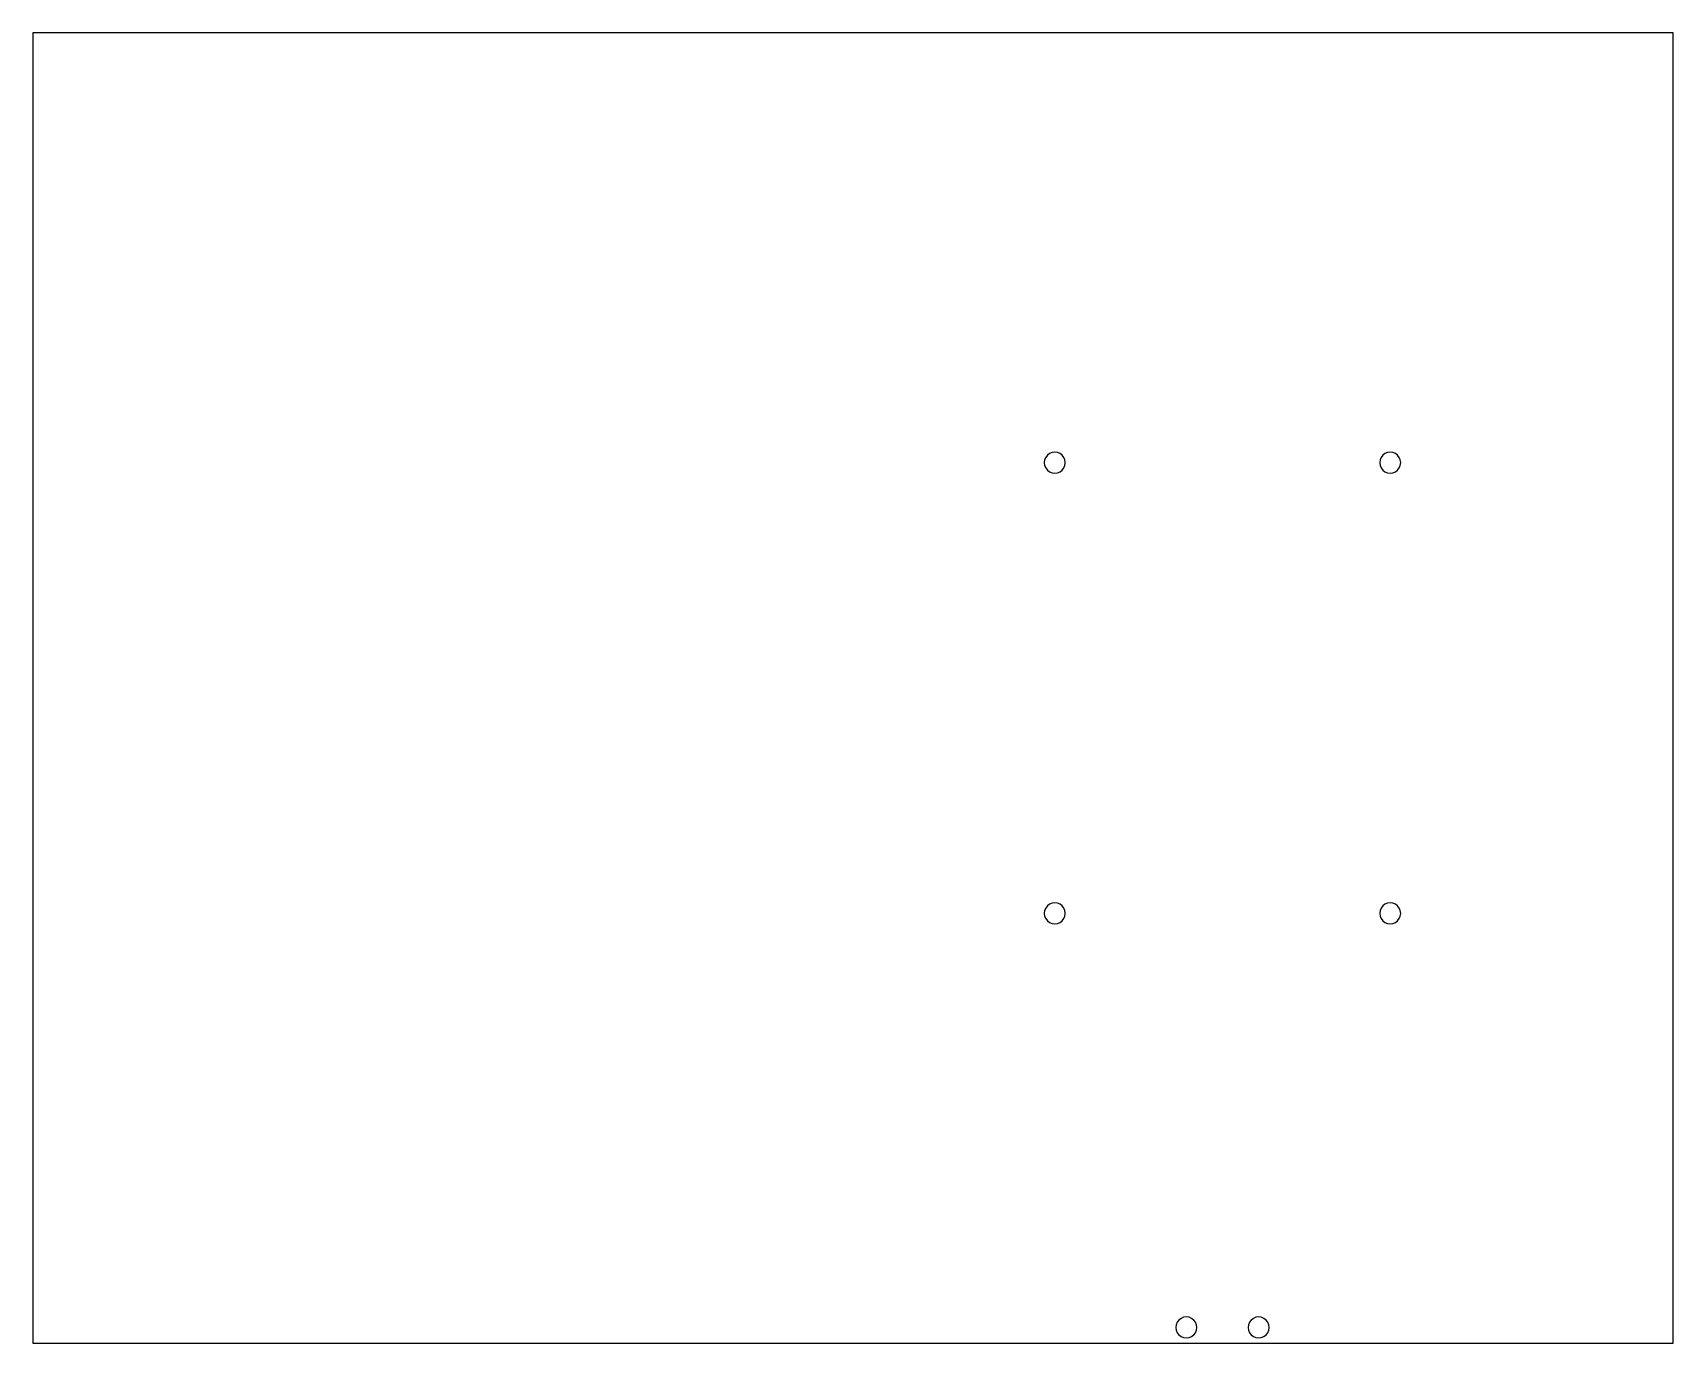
# Model space of a CAD drawing. Extents: x 0 to 1183, y 0 to 945.
import ezdxf

# ---------------------------------------------------------------- set-up
doc = ezdxf.new("R2010")
doc.units = 0
doc.layers.get('0').update_dxf_attribs({"linetype": 'CONTINUOUS'})

msp = doc.modelspace()

# ---------------------------------------------------------------- linework, layer by layer
at = {"color": 7}
for p, q in [((0.45641, 945.338296), (0.45641, 0.456406)), ((1183.44854, 945.338296), (0.45641, 945.338296)), ((1183.44854, 0.456406), (1183.44854, 945.338296)), ((745.02334, 635.417006), (745.02334, 635.417006)), ((986.91311, 635.417006), (986.91311, 635.417006)), ((745.02334, 310.377706), (745.02334, 310.377706)), ((986.91311, 310.377706), (986.91311, 310.377706)), ((0.45641, 0.456406), (1183.44854, 0.456406)), ((839.88948, 11.795006), (839.88948, 11.795006)), ((892.04696, 11.795006), (892.04696, 11.795006))]:
    msp.add_line(p, q, dxfattribs=at)
for points in [[(733.684758, 641.963339), (731.345978, 640.613044), (729.90523, 638.117596), (729.90523, 635.417006)], [(741.243813, 641.963339), (738.905033, 643.313634), (736.023537, 643.313634), (733.684758, 641.963339)], [(745.02334, 635.417006), (745.02334, 638.117596), (743.582592, 640.613044), (741.243813, 641.963339)], [(975.574528, 641.963339), (973.235748, 640.613044), (971.795, 638.117596), (971.795, 635.417006)], [(983.133583, 641.963339), (980.794803, 643.313634), (977.913307, 643.313634), (975.574528, 641.963339)], [(986.91311, 635.417006), (986.91311, 638.117596), (985.472362, 640.613044), (983.133583, 641.963339)], [(729.90523, 635.417006), (729.90523, 632.716415), (731.345978, 630.220967), (733.684758, 628.870672)], [(733.684758, 628.870672), (736.023537, 627.520377), (738.905033, 627.520377), (741.243813, 628.870672)], [(741.243813, 628.870672), (743.582592, 630.220967), (745.02334, 632.716415), (745.02334, 635.417006)], [(971.795, 635.417006), (971.795, 632.716415), (973.235747, 630.220967), (975.574527, 628.870671)], [(975.574527, 628.870671), (977.913307, 627.520376), (980.794803, 627.520376), (983.133583, 628.870671)], [(983.133583, 628.870671), (985.472363, 630.220967), (986.91311, 632.716415), (986.91311, 635.417006)], [(733.684758, 316.924039), (731.345978, 315.573744), (729.90523, 313.078296), (729.90523, 310.377706)], [(729.90523, 310.377706), (729.90523, 307.677115), (731.345978, 305.181667), (733.684758, 303.831372)], [(741.243813, 316.924039), (738.905033, 318.274334), (736.023537, 318.274334), (733.684758, 316.924039)], [(745.02334, 310.377706), (745.02334, 313.078296), (743.582592, 315.573744), (741.243813, 316.924039)], [(741.243813, 303.831372), (743.582592, 305.181667), (745.02334, 307.677115), (745.02334, 310.377706)], [(975.574528, 316.924039), (973.235748, 315.573744), (971.795, 313.078296), (971.795, 310.377706)], [(971.795, 310.377706), (971.795, 307.677115), (973.235747, 305.181667), (975.574527, 303.831371)], [(983.133583, 316.924039), (980.794803, 318.274334), (977.913307, 318.274334), (975.574528, 316.924039)], [(986.91311, 310.377706), (986.91311, 313.078296), (985.472362, 315.573744), (983.133583, 316.924039)], [(983.133583, 303.831371), (985.472363, 305.181667), (986.91311, 307.677115), (986.91311, 310.377706)], [(733.684758, 303.831372), (736.023537, 302.481077), (738.905033, 302.481077), (741.243813, 303.831372)], [(975.574527, 303.831371), (977.913307, 302.481076), (980.794803, 302.481076), (983.133583, 303.831371)], [(828.550898, 18.341339), (826.212118, 16.991044), (824.77137, 14.495596), (824.77137, 11.795006)], [(836.109952, 18.341339), (833.771173, 19.691634), (830.889677, 19.691634), (828.550898, 18.341339)], [(839.88948, 11.795006), (839.88948, 14.495596), (838.448732, 16.991044), (836.109952, 18.341339)], [(880.708378, 18.341339), (878.369598, 16.991044), (876.92885, 14.495596), (876.92885, 11.795006)], [(888.267433, 18.341339), (885.928653, 19.691634), (883.047157, 19.691634), (880.708378, 18.341339)], [(892.04696, 11.795006), (892.04696, 14.495596), (890.606212, 16.991044), (888.267433, 18.341339)], [(824.77137, 11.795006), (824.77137, 9.094415), (826.212118, 6.598967), (828.550898, 5.248672)], [(828.550898, 5.248672), (830.889677, 3.898377), (833.771173, 3.898377), (836.109952, 5.248672)], [(836.109952, 5.248672), (838.448732, 6.598967), (839.88948, 9.094415), (839.88948, 11.795006)], [(876.92885, 11.795006), (876.92885, 9.094415), (878.369597, 6.598967), (880.708377, 5.248671)], [(880.708377, 5.248671), (883.047157, 3.898376), (885.928653, 3.898376), (888.267433, 5.248671)], [(888.267433, 5.248671), (890.606213, 6.598967), (892.04696, 9.094415), (892.04696, 11.795006)]]:
    msp.add_open_spline(points, degree=3, dxfattribs=at)

doc.saveas('drawing.dxf')
